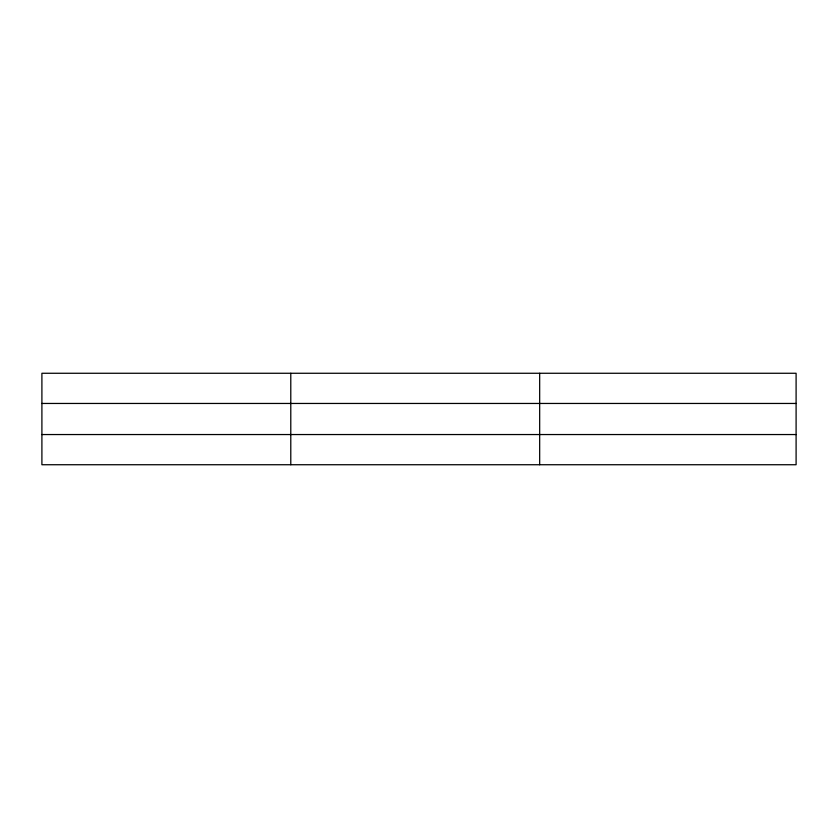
<?xml version="1.0" encoding="UTF-8"?>
<svg xmlns="http://www.w3.org/2000/svg" width="838" height="838" viewBox="0 0 838 838"><rect width="100%" height="100%" fill="white"/><g stroke="black" fill="none" stroke-linecap="round" stroke-linejoin="round"><path stroke-width="1.26" d="M290.786 373.266L290.786 464.734M539.672 373.266L539.672 464.734M796.1 434.545L796.1 464.734L41.9 464.734L41.9 373.266L796.1 373.266L796.1 434.545L41.9 434.545M41.9 403.455L796.1 403.455"/></g></svg>
